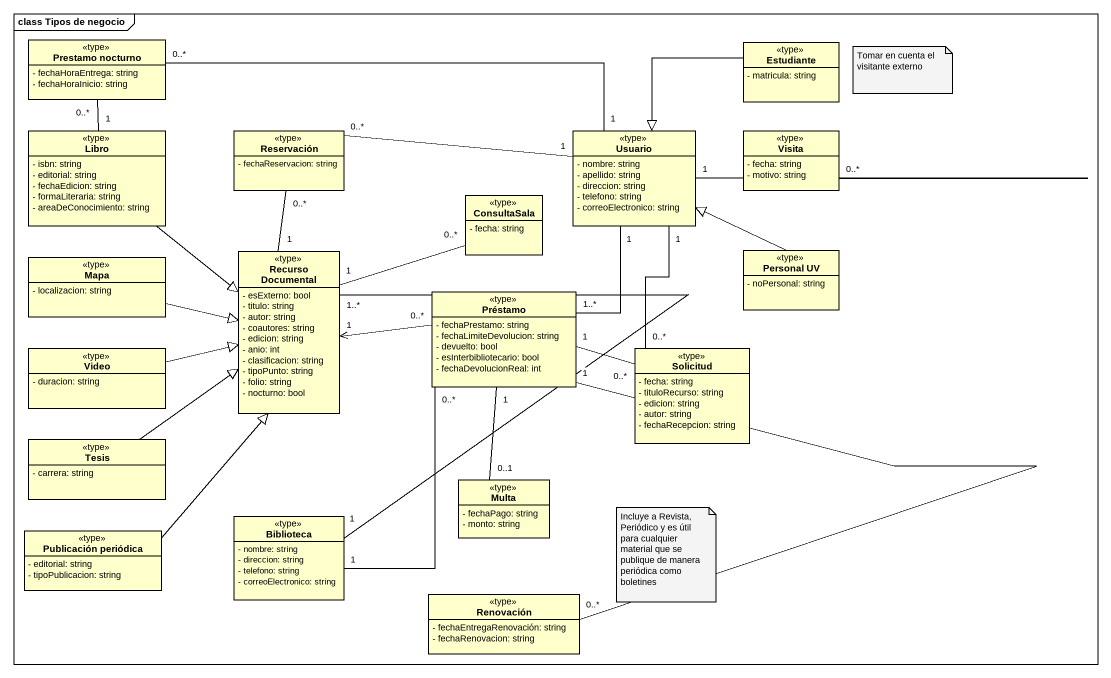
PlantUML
@startuml
mainframe class Tipos de negocio
hide circle
hide empty members
skinparam classAttributeIconSize 0
class "Prestamo nocturno" as Prestamo_nocturno <<type>> {
  - fechaHoraEntrega: string
  - fechaHoraInicio: string
}
class Estudiante <<type>> {
  - matricula: string
}
class Libro <<type>> {
  - isbn: string
  - editorial: string
  - fechaEdicion: string
  - formaLiteraria: string
  - areaDeConocimiento: string
}
class Reservación <<type>> {
  - fechaReservacion: string
}
class Usuario <<type>> {
  - nombre: string
  - apellido: string
  - direccion: string
  - telefono: string
  - correoElectronico: string
}
class Visita <<type>> {
  - fecha: string
  - motivo: string
}
class ConsultaSala <<type>> {
  - fecha: string
}
class Mapa <<type>> {
  - localizacion: string
}
class "Recurso Documental" as Recurso_Documental <<type>> {
  - esExterno: bool
  - titulo: string
  - autor: string
  - coautores: string
  - edicion: string
  - anio: int
  - clasificacion: string
  - tipoPunto: string
  - folio: string
  - nocturno: bool
}
class "Personal UV" as Personal_UV <<type>> {
  - noPersonal: string
}
class Préstamo <<type>> {
  - fechaPrestamo: string
  - fechaLimiteDevolucion: string
  - devuelto: bool
  - esInterbibliotecario: bool
  - fechaDevolucionReal: int
}
class Video <<type>> {
  - duracion: string
}
class Solicitud <<type>> {
  - fecha: string
  - tituloRecurso: string
  - edicion: string
  - autor: string
  - fechaRecepcion: string
}
class Tesis <<type>> {
  - carrera: string
}
class Multa <<type>> {
  - fechaPago: string
  - monto: string
}
class "Publicación periódica" as Publicación_periódica <<type>> {
  - editorial: string
  - tipoPublicacion: string
}
class Biblioteca <<type>> {
  - nombre: string
  - direccion: string
  - telefono: string
  - correoElectronico: string
}
class Renovación <<type>> {
  - fechaEntregaRenovación: string
  - fechaRenovacion: string
}
Prestamo_nocturno "0..*" -right- "1" Usuario
Estudiante --|> Usuario
Libro "1" -up- "0..*" Prestamo_nocturno
Libro --|> Recurso_Documental
Reservación "0..*" -- "1" Recurso_Documental
Usuario "1" -left- "0..*" Reservación
Usuario "1" -- "1..*" Préstamo
Visita "0..*" -left- "1" Usuario
Mapa -right-|> Recurso_Documental
Recurso_Documental "1" -right- "0..*" ConsultaSala
Recurso_Documental "1" <-right- "0..*" Préstamo
Recurso_Documental "1..*" -- "1" Biblioteca
Personal_UV -up-|> Usuario
Préstamo "1" -- "0..1" Multa
Video -right-|> Recurso_Documental
Solicitud "0..*" -up- "1" Usuario
Solicitud "0..*" -left- "1" Préstamo
Tesis -up-|> Recurso_Documental
Publicación_periódica -up-|> Recurso_Documental
Biblioteca "1" -up- "0..*" Préstamo
Renovación "0..*" -up- "1" Préstamo
note as N1
  Tomar en cuenta el visitante externo
end note
note as N2
  Incluye a Revista, Periódico y es útil para cualquier material que se publique de manera periódica como boletines
end note
@enduml
